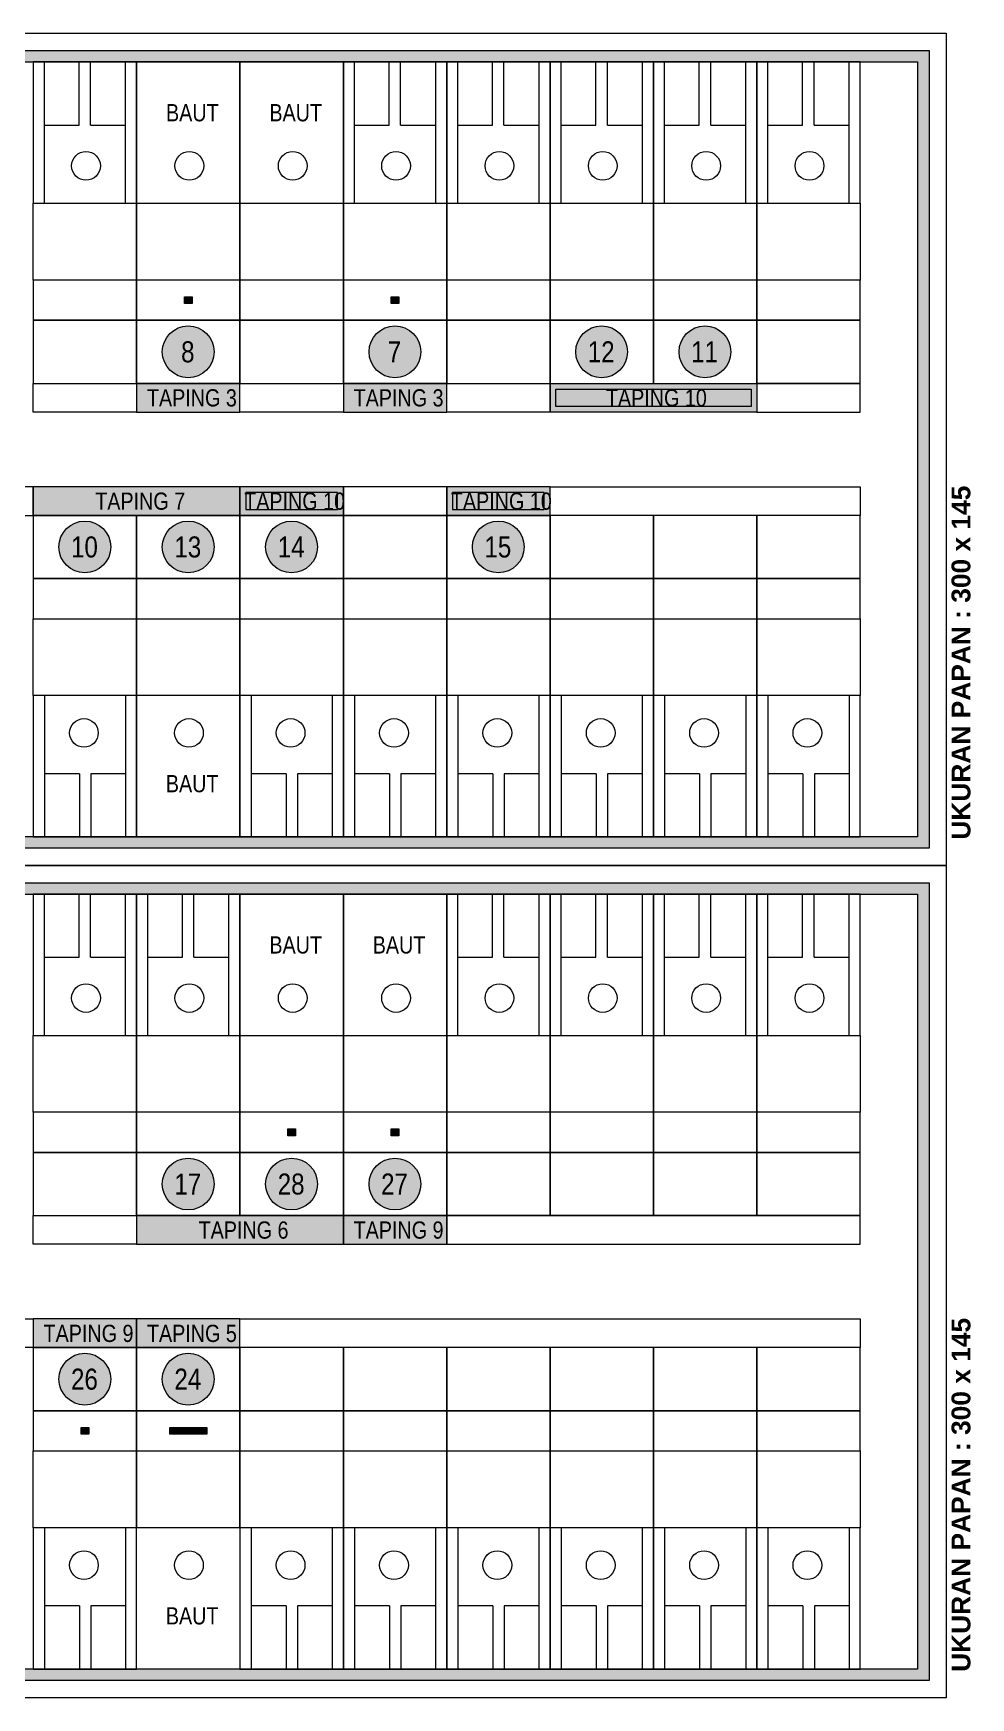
# Model space of a CAD drawing. Extents: x 23087 to 27682, y -101158 to -16840.
# Drawn here: x 27068.8 to 27232.1, y -101158.1 to -100868.1 of the extents above; entities that cross this region are included whole.
import ezdxf
from ezdxf.enums import TextEntityAlignment as Align

# ---------------------------------------------------------------- set-up
doc = ezdxf.new("R2010")
doc.units = 0
doc.header["$LTSCALE"] = 25
doc.header["$MEASUREMENT"] = 0
doc.layers.get('0').update_dxf_attribs({"linetype": 'CONTINUOUS'})
doc.layers.add('PENJEPIT', color=7, linetype='CONTINUOUS')
doc.styles.add('721CNBT-ROM', font='swissc.ttf')
doc.styles.add('SWIS', font='swissc.ttf')
doc.styles.add('TNR-REG', font='times.ttf')

msp = doc.modelspace()

# ---------------------------------------------------------------- hatches: boundary and pattern name
at = {"lineweight": 5, "true_color": 0xfb9d05}
h = msp.add_hatch(color=30, dxfattribs=at)
h.paths.add_polyline_path([(26930.82, -100871.1), (27224.82, -100871.1), (27224.82, -101010.1), (26930.82, -101010.1)])
h.paths.add_polyline_path([(26932.82, -100873.1), (27222.82, -100873.1), (27222.82, -101008.1), (26932.82, -101008.1)], flags=16)
at = {"lineweight": 5, "true_color": 0x66ffff}
for points in [[(27095.17, -100914), (27096.47, -100914), (27096.47, -100915.2), (27095.17, -100915.2)], [(27131.17, -100914), (27132.47, -100914), (27132.47, -100915.2), (27131.17, -100915.2)], [(27104.82, -100929.1), (27086.82, -100929.1), (27086.82, -100934.1), (27104.82, -100934.1)], [(27140.82, -100929.1), (27122.82, -100929.1), (27122.82, -100934.1), (27140.82, -100934.1)], [(27113.18, -101059), (27114.47, -101059), (27114.47, -101060.2), (27113.18, -101060.2)], [(27131.17, -101059), (27132.47, -101059), (27132.47, -101060.2), (27131.17, -101060.2)], [(27077.18, -101111), (27078.47, -101111), (27078.47, -101112.2), (27077.18, -101112.2)], [(27092.59, -101111), (27093.88, -101111), (27093.88, -101112.2), (27092.59, -101112.2)], [(27093.88, -101111), (27095.18, -101111), (27095.18, -101112.2), (27093.88, -101112.2)], [(27095.18, -101111), (27096.47, -101111), (27096.47, -101112.2), (27095.18, -101112.2)], [(27096.47, -101111), (27097.76, -101111), (27097.76, -101112.2), (27096.47, -101112.2)], [(27097.76, -101111), (27099.05, -101111), (27099.05, -101112.2), (27097.76, -101112.2)]]:
    msp.add_hatch(color=131, dxfattribs=at).paths.add_polyline_path(points)
at = {"lineweight": 5, "true_color": 0xff99cc}
h = msp.add_hatch(color=231, dxfattribs=at)
edge = h.paths.add_edge_path()
edge.add_arc((27095.8, -100923.6), 4.51, 0, 360)
at = {"lineweight": 5, "true_color": 0xffff99}
h = msp.add_hatch(color=51, dxfattribs=at)
edge = h.paths.add_edge_path()
edge.add_arc((27131.8, -100923.6), 4.51, 0, 360)
at = {"lineweight": 5, "true_color": 0xfb9d05}
h = msp.add_hatch(color=30, dxfattribs=at)
edge = h.paths.add_edge_path()
edge.add_arc((27167.8, -100923.6), 4.51, 0, 360)
at = {"lineweight": 5, "true_color": 0xb4ff00}
h = msp.add_hatch(color=60, dxfattribs=at)
edge = h.paths.add_edge_path()
edge.add_arc((27185.8, -100923.6), 4.51, 0, 360)
at = {"lineweight": 5, "true_color": 0xccffcc}
for points in [[(27194.82, -100934.1), (27158.82, -100934.1), (27158.82, -100929.1), (27194.82, -100929.1)], [(27122.82, -100947.1), (27104.82, -100947.1), (27104.82, -100952.1), (27122.82, -100952.1)], [(27158.82, -100947.1), (27140.82, -100947.1), (27140.82, -100952.1), (27158.82, -100952.1)]]:
    msp.add_hatch(color=254, dxfattribs=at).paths.add_polyline_path(points)
at = {"lineweight": 5, "true_color": 0xffffff}
for points in [[(27193.82, -100933.1), (27159.82, -100933.1), (27159.82, -100930.1), (27193.82, -100930.1)], [(27121.82, -100948.1), (27105.82, -100948.1), (27105.82, -100951.1), (27121.82, -100951.1)], [(27157.82, -100948.1), (27141.82, -100948.1), (27141.82, -100951.1), (27157.82, -100951.1)]]:
    msp.add_hatch(color=7, dxfattribs=at).paths.add_polyline_path(points)
at = {"lineweight": 5, "true_color": 0xfb9d05}
msp.add_hatch(color=30, dxfattribs=at).paths.add_polyline_path([(27104.82, -100947.1), (27068.82, -100947.1), (27068.82, -100952.1), (27104.82, -100952.1)])
at = {"lineweight": 5, "true_color": 0xff99cc}
h = msp.add_hatch(color=231, dxfattribs=at)
edge = h.paths.add_edge_path()
edge.add_arc((27077.8, -100957.6), 4.51, 0, 360)
h = msp.add_hatch(color=231, dxfattribs=at)
edge = h.paths.add_edge_path()
edge.add_arc((27095.8, -100957.6), 4.51, 0, 360)
h = msp.add_hatch(color=231, dxfattribs=at)
edge = h.paths.add_edge_path()
edge.add_arc((27113.8, -100957.6), 4.51, 0, 360)
h = msp.add_hatch(color=231, dxfattribs=at)
edge = h.paths.add_edge_path()
edge.add_arc((27149.8, -100957.6), 4.51, 0, 360)
at = {"lineweight": 5, "true_color": 0xfb9d05}
h = msp.add_hatch(color=30, dxfattribs=at)
h.paths.add_polyline_path([(26930.82, -101016.1), (27224.82, -101016.1), (27224.82, -101155.1), (26930.82, -101155.1)])
h.paths.add_polyline_path([(26932.82, -101018.1), (27222.82, -101018.1), (27222.82, -101153.1), (26932.82, -101153.1)], flags=16)
at = {"lineweight": 5, "true_color": 0xccffcc}
h = msp.add_hatch(color=254, dxfattribs=at)
edge = h.paths.add_edge_path()
edge.add_arc((27095.8, -101068.6), 4.51, 0, 360)
at = {"lineweight": 5, "true_color": 0xff99cc}
h = msp.add_hatch(color=231, dxfattribs=at)
edge = h.paths.add_edge_path()
edge.add_arc((27113.8, -101068.6), 4.51, 0, 360)
h = msp.add_hatch(color=231, dxfattribs=at)
edge = h.paths.add_edge_path()
edge.add_arc((27131.8, -101068.6), 4.51, 0, 360)
msp.add_hatch(color=231, dxfattribs=at).paths.add_polyline_path([(27122.82, -101074.1), (27086.82, -101074.1), (27086.82, -101079.1), (27122.82, -101079.1)])
at = {"lineweight": 5, "true_color": 0xffcc99}
for points in [[(27140.82, -101074.1), (27122.82, -101074.1), (27122.82, -101079.1), (27140.82, -101079.1)], [(27086.82, -101092.1), (27068.82, -101092.1), (27068.82, -101097.1), (27086.82, -101097.1)]]:
    msp.add_hatch(color=31, dxfattribs=at).paths.add_polyline_path(points)
at = {"lineweight": 5, "true_color": 0xffff99}
msp.add_hatch(color=51, dxfattribs=at).paths.add_polyline_path([(27104.82, -101092.1), (27086.82, -101092.1), (27086.82, -101097.1), (27104.82, -101097.1)])
at = {"lineweight": 5, "true_color": 0xccffcc}
h = msp.add_hatch(color=254, dxfattribs=at)
edge = h.paths.add_edge_path()
edge.add_arc((27077.8, -101102.6), 4.51, 0, 360)
at = {"lineweight": 5, "true_color": 0xff99cc}
h = msp.add_hatch(color=231, dxfattribs=at)
edge = h.paths.add_edge_path()
edge.add_arc((27095.8, -101102.6), 4.51, 0, 360)

# ---------------------------------------------------------------- linework, layer by layer
at = {"lineweight": 5}
for points in [[(26927.82, -100868.1), (27227.82, -100868.1), (27227.82, -101013.1), (26927.82, -101013.1)], [(26930.82, -100871.1), (27224.82, -100871.1), (27224.82, -101010.1), (26930.82, -101010.1)], [(26932.82, -100873.1), (27222.82, -100873.1), (27222.82, -101008.1), (26932.82, -101008.1)], [(27068.82, -100897.7), (27086.82, -100897.7), (27086.82, -100911.1), (27068.82, -100911.1)], [(27086.82, -100897.7), (27104.82, -100897.7), (27104.82, -100911.1), (27086.82, -100911.1)], [(27104.82, -100897.7), (27122.82, -100897.7), (27122.82, -100911.1), (27104.82, -100911.1)], [(27122.82, -100897.7), (27140.82, -100897.7), (27140.82, -100911.1), (27122.82, -100911.1)], [(27140.82, -100897.7), (27158.82, -100897.7), (27158.82, -100911.1), (27140.82, -100911.1)], [(27158.82, -100897.7), (27176.82, -100897.7), (27176.82, -100911.1), (27158.82, -100911.1)], [(27176.82, -100897.7), (27194.82, -100897.7), (27194.82, -100911.1), (27176.82, -100911.1)], [(27194.82, -100897.7), (27212.82, -100897.7), (27212.82, -100911.1), (27194.82, -100911.1)], [(27095.17, -100914), (27096.47, -100914), (27096.47, -100915.2), (27095.17, -100915.2)], [(27131.17, -100914), (27132.47, -100914), (27132.47, -100915.2), (27131.17, -100915.2)], [(27068.82, -100929.1), (27086.82, -100929.1), (27086.82, -100918.1), (27068.82, -100918.1)], [(27086.82, -100929.1), (27104.82, -100929.1), (27104.82, -100918.1), (27086.82, -100918.1)], [(27104.82, -100929.1), (27122.82, -100929.1), (27122.82, -100918.1), (27104.82, -100918.1)], [(27122.82, -100929.1), (27140.82, -100929.1), (27140.82, -100918.1), (27122.82, -100918.1)], [(27140.82, -100929.1), (27158.82, -100929.1), (27158.82, -100918.1), (27140.82, -100918.1)], [(27158.82, -100929.1), (27176.82, -100929.1), (27176.82, -100918.1), (27158.82, -100918.1)], [(27176.82, -100929.1), (27194.82, -100929.1), (27194.82, -100918.1), (27176.82, -100918.1)], [(27194.82, -100929.1), (27212.82, -100929.1), (27212.82, -100918.1), (27194.82, -100918.1)], [(27086.82, -100934.1), (27068.82, -100934.1), (27068.82, -100929.1), (27086.82, -100929.1)], [(27104.82, -100929.1), (27086.82, -100929.1), (27086.82, -100934.1), (27104.82, -100934.1)], [(27122.82, -100934.1), (27104.82, -100934.1), (27104.82, -100929.1), (27122.82, -100929.1)], [(27140.82, -100929.1), (27122.82, -100929.1), (27122.82, -100934.1), (27140.82, -100934.1)], [(27158.82, -100934.1), (27140.82, -100934.1), (27140.82, -100929.1), (27158.82, -100929.1)], [(27194.82, -100934.1), (27158.82, -100934.1), (27158.82, -100929.1), (27194.82, -100929.1)], [(27193.82, -100933.1), (27159.82, -100933.1), (27159.82, -100930.1), (27193.82, -100930.1)], [(27212.82, -100929.1), (27194.82, -100929.1), (27194.82, -100934.1), (27212.82, -100934.1)], [(27068.82, -100947.1), (27050.82, -100947.1), (27050.82, -100952.1), (27068.82, -100952.1)], [(27104.82, -100947.1), (27068.82, -100947.1), (27068.82, -100952.1), (27104.82, -100952.1)], [(27122.82, -100947.1), (27104.82, -100947.1), (27104.82, -100952.1), (27122.82, -100952.1)], [(27121.82, -100948.1), (27105.82, -100948.1), (27105.82, -100951.1), (27121.82, -100951.1)], [(27140.82, -100947.1), (27122.82, -100947.1), (27122.82, -100952.1), (27140.82, -100952.1)], [(27158.82, -100947.1), (27140.82, -100947.1), (27140.82, -100952.1), (27158.82, -100952.1)], [(27157.82, -100948.1), (27141.82, -100948.1), (27141.82, -100951.1), (27157.82, -100951.1)], [(27212.82, -100952.1), (27158.82, -100952.1), (27158.82, -100947.1), (27212.82, -100947.1)], [(27086.82, -100952.1), (27068.82, -100952.1), (27068.82, -100963.1), (27086.82, -100963.1)], [(27104.82, -100952.1), (27086.82, -100952.1), (27086.82, -100963.1), (27104.82, -100963.1)], [(27122.82, -100952.1), (27104.82, -100952.1), (27104.82, -100963.1), (27122.82, -100963.1)], [(27140.82, -100952.1), (27122.82, -100952.1), (27122.82, -100963.1), (27140.82, -100963.1)], [(27158.82, -100952.1), (27140.82, -100952.1), (27140.82, -100963.1), (27158.82, -100963.1)], [(27176.82, -100952.1), (27158.82, -100952.1), (27158.82, -100963.1), (27176.82, -100963.1)], [(27194.82, -100952.1), (27176.82, -100952.1), (27176.82, -100963.1), (27194.82, -100963.1)], [(27212.82, -100952.1), (27194.82, -100952.1), (27194.82, -100963.1), (27212.82, -100963.1)], [(27086.82, -100983.5), (27068.82, -100983.5), (27068.82, -100970.1), (27086.82, -100970.1)], [(27104.82, -100983.5), (27086.82, -100983.5), (27086.82, -100970.1), (27104.82, -100970.1)], [(27122.82, -100983.5), (27104.82, -100983.5), (27104.82, -100970.1), (27122.82, -100970.1)], [(27140.82, -100983.5), (27122.82, -100983.5), (27122.82, -100970.1), (27140.82, -100970.1)], [(27158.82, -100983.5), (27140.82, -100983.5), (27140.82, -100970.1), (27158.82, -100970.1)], [(27176.82, -100983.5), (27158.82, -100983.5), (27158.82, -100970.1), (27176.82, -100970.1)], [(27194.82, -100983.5), (27176.82, -100983.5), (27176.82, -100970.1), (27194.82, -100970.1)], [(27212.82, -100983.5), (27194.82, -100983.5), (27194.82, -100970.1), (27212.82, -100970.1)], [(26927.82, -101013.1), (27227.82, -101013.1), (27227.82, -101158.1), (26927.82, -101158.1)], [(26930.82, -101016.1), (27224.82, -101016.1), (27224.82, -101155.1), (26930.82, -101155.1)], [(26932.82, -101018.1), (27222.82, -101018.1), (27222.82, -101153.1), (26932.82, -101153.1)], [(27068.82, -101042.7), (27086.82, -101042.7), (27086.82, -101056.1), (27068.82, -101056.1)], [(27086.82, -101042.7), (27104.82, -101042.7), (27104.82, -101056.1), (27086.82, -101056.1)], [(27104.82, -101042.7), (27122.82, -101042.7), (27122.82, -101056.1), (27104.82, -101056.1)], [(27122.82, -101042.7), (27140.82, -101042.7), (27140.82, -101056.1), (27122.82, -101056.1)], [(27140.82, -101042.7), (27158.82, -101042.7), (27158.82, -101056.1), (27140.82, -101056.1)], [(27158.82, -101042.7), (27176.82, -101042.7), (27176.82, -101056.1), (27158.82, -101056.1)], [(27176.82, -101042.7), (27194.82, -101042.7), (27194.82, -101056.1), (27176.82, -101056.1)], [(27194.82, -101042.7), (27212.82, -101042.7), (27212.82, -101056.1), (27194.82, -101056.1)], [(27113.18, -101059), (27114.47, -101059), (27114.47, -101060.2), (27113.18, -101060.2)], [(27131.17, -101059), (27132.47, -101059), (27132.47, -101060.2), (27131.17, -101060.2)], [(27068.82, -101074.1), (27086.82, -101074.1), (27086.82, -101063.1), (27068.82, -101063.1)], [(27086.82, -101074.1), (27104.82, -101074.1), (27104.82, -101063.1), (27086.82, -101063.1)], [(27104.82, -101074.1), (27122.82, -101074.1), (27122.82, -101063.1), (27104.82, -101063.1)], [(27122.82, -101074.1), (27140.82, -101074.1), (27140.82, -101063.1), (27122.82, -101063.1)], [(27140.82, -101074.1), (27158.82, -101074.1), (27158.82, -101063.1), (27140.82, -101063.1)], [(27158.82, -101074.1), (27176.82, -101074.1), (27176.82, -101063.1), (27158.82, -101063.1)], [(27176.82, -101074.1), (27194.82, -101074.1), (27194.82, -101063.1), (27176.82, -101063.1)], [(27194.82, -101074.1), (27212.82, -101074.1), (27212.82, -101063.1), (27194.82, -101063.1)], [(27086.82, -101079.1), (27068.82, -101079.1), (27068.82, -101074.1), (27086.82, -101074.1)], [(27122.82, -101074.1), (27086.82, -101074.1), (27086.82, -101079.1), (27122.82, -101079.1)], [(27140.82, -101074.1), (27122.82, -101074.1), (27122.82, -101079.1), (27140.82, -101079.1)], [(27212.82, -101074.1), (27140.82, -101074.1), (27140.82, -101079.1), (27212.82, -101079.1)], [(27068.82, -101097.1), (27050.82, -101097.1), (27050.82, -101092.1), (27068.82, -101092.1)], [(27086.82, -101092.1), (27068.82, -101092.1), (27068.82, -101097.1), (27086.82, -101097.1)], [(27104.82, -101092.1), (27086.82, -101092.1), (27086.82, -101097.1), (27104.82, -101097.1)], [(27212.82, -101097.1), (27104.82, -101097.1), (27104.82, -101092.1), (27212.82, -101092.1)], [(27086.82, -101097.1), (27068.82, -101097.1), (27068.82, -101108.1), (27086.82, -101108.1)], [(27104.82, -101097.1), (27086.82, -101097.1), (27086.82, -101108.1), (27104.82, -101108.1)], [(27122.82, -101097.1), (27104.82, -101097.1), (27104.82, -101108.1), (27122.82, -101108.1)], [(27140.82, -101097.1), (27122.82, -101097.1), (27122.82, -101108.1), (27140.82, -101108.1)], [(27158.82, -101097.1), (27140.82, -101097.1), (27140.82, -101108.1), (27158.82, -101108.1)], [(27176.82, -101097.1), (27158.82, -101097.1), (27158.82, -101108.1), (27176.82, -101108.1)], [(27194.82, -101097.1), (27176.82, -101097.1), (27176.82, -101108.1), (27194.82, -101108.1)], [(27212.82, -101097.1), (27194.82, -101097.1), (27194.82, -101108.1), (27212.82, -101108.1)], [(27077.18, -101111), (27078.47, -101111), (27078.47, -101112.2), (27077.18, -101112.2)], [(27092.59, -101111), (27093.88, -101111), (27093.88, -101112.2), (27092.59, -101112.2)], [(27093.88, -101111), (27095.18, -101111), (27095.18, -101112.2), (27093.88, -101112.2)], [(27095.18, -101111), (27096.47, -101111), (27096.47, -101112.2), (27095.18, -101112.2)], [(27096.47, -101111), (27097.76, -101111), (27097.76, -101112.2), (27096.47, -101112.2)], [(27097.76, -101111), (27099.05, -101111), (27099.05, -101112.2), (27097.76, -101112.2)], [(27086.82, -101128.5), (27068.82, -101128.5), (27068.82, -101115.1), (27086.82, -101115.1)], [(27104.82, -101128.5), (27086.82, -101128.5), (27086.82, -101115.1), (27104.82, -101115.1)], [(27122.82, -101128.5), (27104.82, -101128.5), (27104.82, -101115.1), (27122.82, -101115.1)], [(27140.82, -101128.5), (27122.82, -101128.5), (27122.82, -101115.1), (27140.82, -101115.1)], [(27158.82, -101128.5), (27140.82, -101128.5), (27140.82, -101115.1), (27158.82, -101115.1)], [(27176.82, -101128.5), (27158.82, -101128.5), (27158.82, -101115.1), (27176.82, -101115.1)], [(27194.82, -101128.5), (27176.82, -101128.5), (27176.82, -101115.1), (27194.82, -101115.1)], [(27212.82, -101128.5), (27194.82, -101128.5), (27194.82, -101115.1), (27212.82, -101115.1)]]:
    msp.add_lwpolyline(points, close=True, dxfattribs=at)
at = {"color": 0, "linetype": 'ByBlock', "lineweight": 5}
for points in [[(27068.82, -100918.1), (27086.82, -100918.1), (27086.82, -100911.1), (27068.82, -100911.1)], [(27086.82, -100918.1), (27104.82, -100918.1), (27104.82, -100911.1), (27086.82, -100911.1)], [(27104.82, -100918.1), (27122.82, -100918.1), (27122.82, -100911.1), (27104.82, -100911.1)], [(27122.82, -100918.1), (27140.82, -100918.1), (27140.82, -100911.1), (27122.82, -100911.1)], [(27140.82, -100918.1), (27158.82, -100918.1), (27158.82, -100911.1), (27140.82, -100911.1)], [(27158.82, -100918.1), (27176.82, -100918.1), (27176.82, -100911.1), (27158.82, -100911.1)], [(27176.82, -100918.1), (27194.82, -100918.1), (27194.82, -100911.1), (27176.82, -100911.1)], [(27194.82, -100918.1), (27212.82, -100918.1), (27212.82, -100911.1), (27194.82, -100911.1)], [(27086.82, -100963.1), (27068.82, -100963.1), (27068.82, -100970.1), (27086.82, -100970.1)], [(27104.82, -100963.1), (27086.82, -100963.1), (27086.82, -100970.1), (27104.82, -100970.1)], [(27122.82, -100963.1), (27104.82, -100963.1), (27104.82, -100970.1), (27122.82, -100970.1)], [(27140.82, -100963.1), (27122.82, -100963.1), (27122.82, -100970.1), (27140.82, -100970.1)], [(27158.82, -100963.1), (27140.82, -100963.1), (27140.82, -100970.1), (27158.82, -100970.1)], [(27176.82, -100963.1), (27158.82, -100963.1), (27158.82, -100970.1), (27176.82, -100970.1)], [(27194.82, -100963.1), (27176.82, -100963.1), (27176.82, -100970.1), (27194.82, -100970.1)], [(27212.82, -100963.1), (27194.82, -100963.1), (27194.82, -100970.1), (27212.82, -100970.1)], [(27068.82, -101063.1), (27086.82, -101063.1), (27086.82, -101056.1), (27068.82, -101056.1)], [(27086.82, -101063.1), (27104.82, -101063.1), (27104.82, -101056.1), (27086.82, -101056.1)], [(27104.82, -101063.1), (27122.82, -101063.1), (27122.82, -101056.1), (27104.82, -101056.1)], [(27122.82, -101063.1), (27140.82, -101063.1), (27140.82, -101056.1), (27122.82, -101056.1)], [(27140.82, -101063.1), (27158.82, -101063.1), (27158.82, -101056.1), (27140.82, -101056.1)], [(27158.82, -101063.1), (27176.82, -101063.1), (27176.82, -101056.1), (27158.82, -101056.1)], [(27176.82, -101063.1), (27194.82, -101063.1), (27194.82, -101056.1), (27176.82, -101056.1)], [(27194.82, -101063.1), (27212.82, -101063.1), (27212.82, -101056.1), (27194.82, -101056.1)], [(27086.82, -101108.1), (27068.82, -101108.1), (27068.82, -101115.1), (27086.82, -101115.1)], [(27104.82, -101108.1), (27086.82, -101108.1), (27086.82, -101115.1), (27104.82, -101115.1)], [(27122.82, -101108.1), (27104.82, -101108.1), (27104.82, -101115.1), (27122.82, -101115.1)], [(27140.82, -101108.1), (27122.82, -101108.1), (27122.82, -101115.1), (27140.82, -101115.1)], [(27158.82, -101108.1), (27140.82, -101108.1), (27140.82, -101115.1), (27158.82, -101115.1)], [(27176.82, -101108.1), (27158.82, -101108.1), (27158.82, -101115.1), (27176.82, -101115.1)], [(27194.82, -101108.1), (27176.82, -101108.1), (27176.82, -101115.1), (27194.82, -101115.1)], [(27212.82, -101108.1), (27194.82, -101108.1), (27194.82, -101115.1), (27212.82, -101115.1)]]:
    msp.add_lwpolyline(points, close=True, dxfattribs=at)
at = {"color": 160, "lineweight": 5}
for centre in [(27096, -100891.2), (27114, -100891.2), (27132, -100891.2), (27168, -100891.2), (27204, -100891.2), (27077.64, -100990), (27095.93, -100990), (27113.64, -100990), (27149.64, -100990), (27185.64, -100990), (27096, -101036.2), (27114, -101036.2), (27132, -101036.2), (27168, -101036.2), (27204, -101036.2), (27077.64, -101135), (27095.93, -101135), (27113.64, -101135), (27149.64, -101135), (27185.64, -101135)]:
    msp.add_circle(centre, 2.5, dxfattribs=at)
at = {"lineweight": 5}
for centre in [(27095.8, -100923.6), (27131.8, -100923.6), (27167.8, -100923.6), (27185.8, -100923.6), (27077.8, -100957.6), (27095.8, -100957.6), (27113.8, -100957.6), (27149.8, -100957.6), (27095.8, -101068.6), (27113.8, -101068.6), (27131.8, -101068.6), (27077.8, -101102.6), (27095.8, -101102.6)]:
    msp.add_circle(centre, 4.51, dxfattribs=at)
at = {"layer": 'PENJEPIT', "color": 160, "lineweight": 5}
for p, q in [((27076.8, -100884.1), (27076.8, -100873.1)), ((27078.8, -100884.1), (27078.8, -100873.1)), ((27130.8, -100884.1), (27130.8, -100873.1)), ((27132.8, -100884.1), (27132.8, -100873.1)), ((27148.8, -100884.1), (27148.8, -100873.1)), ((27150.8, -100884.1), (27150.8, -100873.1)), ((27166.8, -100884.1), (27166.8, -100873.1)), ((27168.8, -100884.1), (27168.8, -100873.1)), ((27184.8, -100884.1), (27184.8, -100873.1)), ((27186.8, -100884.1), (27186.8, -100873.1)), ((27202.8, -100884.1), (27202.8, -100873.1)), ((27204.8, -100884.1), (27204.8, -100873.1)), ((27070.7, -100884.1), (27076.8, -100884.1)), ((27078.8, -100884.1), (27084.9, -100884.1)), ((27124.7, -100884.1), (27130.8, -100884.1)), ((27132.8, -100884.1), (27138.9, -100884.1)), ((27142.7, -100884.1), (27148.8, -100884.1)), ((27150.8, -100884.1), (27156.9, -100884.1)), ((27160.7, -100884.1), (27166.8, -100884.1)), ((27168.8, -100884.1), (27174.9, -100884.1)), ((27178.7, -100884.1), (27184.8, -100884.1)), ((27186.8, -100884.1), (27192.9, -100884.1)), ((27196.7, -100884.1), (27202.8, -100884.1)), ((27204.8, -100884.1), (27210.9, -100884.1)), ((27076.85, -100997.1), (27070.75, -100997.1)), ((27076.85, -100997.1), (27076.85, -101008.1)), ((27078.85, -100997.1), (27078.85, -101008.1)), ((27084.95, -100997.1), (27078.85, -100997.1)), ((27112.85, -100997.1), (27106.75, -100997.1)), ((27112.85, -100997.1), (27112.85, -101008.1)), ((27114.85, -100997.1), (27114.85, -101008.1)), ((27120.95, -100997.1), (27114.85, -100997.1)), ((27130.85, -100997.1), (27124.75, -100997.1)), ((27130.85, -100997.1), (27130.85, -101008.1)), ((27132.85, -100997.1), (27132.85, -101008.1)), ((27138.95, -100997.1), (27132.85, -100997.1)), ((27148.85, -100997.1), (27142.75, -100997.1)), ((27148.85, -100997.1), (27148.85, -101008.1)), ((27150.85, -100997.1), (27150.85, -101008.1)), ((27156.95, -100997.1), (27150.85, -100997.1)), ((27166.85, -100997.1), (27160.75, -100997.1)), ((27166.85, -100997.1), (27166.85, -101008.1)), ((27168.85, -100997.1), (27168.85, -101008.1)), ((27174.95, -100997.1), (27168.85, -100997.1)), ((27184.85, -100997.1), (27178.75, -100997.1)), ((27184.85, -100997.1), (27184.85, -101008.1)), ((27186.85, -100997.1), (27186.85, -101008.1)), ((27192.95, -100997.1), (27186.85, -100997.1)), ((27202.85, -100997.1), (27196.75, -100997.1)), ((27202.85, -100997.1), (27202.85, -101008.1)), ((27204.85, -100997.1), (27204.85, -101008.1)), ((27210.95, -100997.1), (27204.85, -100997.1)), ((27076.8, -101029.1), (27076.8, -101018.1)), ((27078.8, -101029.1), (27078.8, -101018.1)), ((27094.8, -101029.1), (27094.8, -101018.1)), ((27096.8, -101029.1), (27096.8, -101018.1)), ((27148.8, -101029.1), (27148.8, -101018.1)), ((27150.8, -101029.1), (27150.8, -101018.1)), ((27166.8, -101029.1), (27166.8, -101018.1)), ((27168.8, -101029.1), (27168.8, -101018.1)), ((27184.8, -101029.1), (27184.8, -101018.1)), ((27186.8, -101029.1), (27186.8, -101018.1)), ((27202.8, -101029.1), (27202.8, -101018.1)), ((27204.8, -101029.1), (27204.8, -101018.1)), ((27070.7, -101029.1), (27076.8, -101029.1)), ((27078.8, -101029.1), (27084.9, -101029.1)), ((27088.7, -101029.1), (27094.8, -101029.1)), ((27096.8, -101029.1), (27102.9, -101029.1)), ((27142.7, -101029.1), (27148.8, -101029.1)), ((27150.8, -101029.1), (27156.9, -101029.1)), ((27160.7, -101029.1), (27166.8, -101029.1)), ((27168.8, -101029.1), (27174.9, -101029.1)), ((27178.7, -101029.1), (27184.8, -101029.1)), ((27186.8, -101029.1), (27192.9, -101029.1)), ((27196.7, -101029.1), (27202.8, -101029.1)), ((27204.8, -101029.1), (27210.9, -101029.1)), ((27076.85, -101142.1), (27070.75, -101142.1)), ((27076.85, -101142.1), (27076.85, -101153.1)), ((27078.85, -101142.1), (27078.85, -101153.1)), ((27084.95, -101142.1), (27078.85, -101142.1)), ((27112.85, -101142.1), (27106.75, -101142.1)), ((27112.85, -101142.1), (27112.85, -101153.1)), ((27114.85, -101142.1), (27114.85, -101153.1)), ((27120.95, -101142.1), (27114.85, -101142.1)), ((27130.85, -101142.1), (27124.75, -101142.1)), ((27130.85, -101142.1), (27130.85, -101153.1)), ((27132.85, -101142.1), (27132.85, -101153.1)), ((27138.95, -101142.1), (27132.85, -101142.1)), ((27148.85, -101142.1), (27142.75, -101142.1)), ((27148.85, -101142.1), (27148.85, -101153.1)), ((27150.85, -101142.1), (27150.85, -101153.1)), ((27156.95, -101142.1), (27150.85, -101142.1)), ((27166.85, -101142.1), (27160.75, -101142.1)), ((27166.85, -101142.1), (27166.85, -101153.1)), ((27168.85, -101142.1), (27168.85, -101153.1)), ((27174.95, -101142.1), (27168.85, -101142.1)), ((27184.85, -101142.1), (27178.75, -101142.1)), ((27184.85, -101142.1), (27184.85, -101153.1)), ((27186.85, -101142.1), (27186.85, -101153.1)), ((27192.95, -101142.1), (27186.85, -101142.1)), ((27202.85, -101142.1), (27196.75, -101142.1)), ((27202.85, -101142.1), (27202.85, -101153.1)), ((27204.85, -101142.1), (27204.85, -101153.1)), ((27210.95, -101142.1), (27204.85, -101142.1))]:
    msp.add_line(p, q, dxfattribs=at)
at = {"layer": 'PENJEPIT', "color": 0, "linetype": 'ByBlock', "lineweight": 5}
for points in [[(27068.82, -100897.7), (27086.82, -100897.7), (27086.82, -100873.1), (27068.82, -100873.1)], [(27086.82, -100897.7), (27104.82, -100897.7), (27104.82, -100873.1), (27086.82, -100873.1)], [(27104.82, -100897.7), (27122.82, -100897.7), (27122.82, -100873.1), (27104.82, -100873.1)], [(27122.82, -100897.7), (27140.82, -100897.7), (27140.82, -100873.1), (27122.82, -100873.1)], [(27140.82, -100897.7), (27158.82, -100897.7), (27158.82, -100873.1), (27140.82, -100873.1)], [(27158.82, -100897.7), (27176.82, -100897.7), (27176.82, -100873.1), (27158.82, -100873.1)], [(27176.82, -100897.7), (27194.82, -100897.7), (27194.82, -100873.1), (27176.82, -100873.1)], [(27194.82, -100897.7), (27212.82, -100897.7), (27212.82, -100873.1), (27194.82, -100873.1)], [(27086.82, -100983.5), (27068.82, -100983.5), (27068.82, -101008.1), (27086.82, -101008.1)], [(27104.82, -100983.5), (27086.82, -100983.5), (27086.82, -101008.1), (27104.82, -101008.1)], [(27122.82, -100983.5), (27104.82, -100983.5), (27104.82, -101008.1), (27122.82, -101008.1)], [(27140.82, -100983.5), (27122.82, -100983.5), (27122.82, -101008.1), (27140.82, -101008.1)], [(27158.82, -100983.5), (27140.82, -100983.5), (27140.82, -101008.1), (27158.82, -101008.1)], [(27176.82, -100983.5), (27158.82, -100983.5), (27158.82, -101008.1), (27176.82, -101008.1)], [(27194.82, -100983.5), (27176.82, -100983.5), (27176.82, -101008.1), (27194.82, -101008.1)], [(27212.82, -100983.5), (27194.82, -100983.5), (27194.82, -101008.1), (27212.82, -101008.1)], [(27068.82, -101042.7), (27086.82, -101042.7), (27086.82, -101018.1), (27068.82, -101018.1)], [(27086.82, -101042.7), (27104.82, -101042.7), (27104.82, -101018.1), (27086.82, -101018.1)], [(27104.82, -101042.7), (27122.82, -101042.7), (27122.82, -101018.1), (27104.82, -101018.1)], [(27122.82, -101042.7), (27140.82, -101042.7), (27140.82, -101018.1), (27122.82, -101018.1)], [(27140.82, -101042.7), (27158.82, -101042.7), (27158.82, -101018.1), (27140.82, -101018.1)], [(27158.82, -101042.7), (27176.82, -101042.7), (27176.82, -101018.1), (27158.82, -101018.1)], [(27176.82, -101042.7), (27194.82, -101042.7), (27194.82, -101018.1), (27176.82, -101018.1)], [(27194.82, -101042.7), (27212.82, -101042.7), (27212.82, -101018.1), (27194.82, -101018.1)], [(27086.82, -101128.5), (27068.82, -101128.5), (27068.82, -101153.1), (27086.82, -101153.1)], [(27122.82, -101128.5), (27104.82, -101128.5), (27104.82, -101153.1), (27122.82, -101153.1)], [(27140.82, -101128.5), (27122.82, -101128.5), (27122.82, -101153.1), (27140.82, -101153.1)], [(27158.82, -101128.5), (27140.82, -101128.5), (27140.82, -101153.1), (27158.82, -101153.1)], [(27176.82, -101128.5), (27158.82, -101128.5), (27158.82, -101153.1), (27176.82, -101153.1)], [(27194.82, -101128.5), (27176.82, -101128.5), (27176.82, -101153.1), (27194.82, -101153.1)], [(27212.82, -101128.5), (27194.82, -101128.5), (27194.82, -101153.1), (27212.82, -101153.1)]]:
    msp.add_lwpolyline(points, close=True, dxfattribs=at)
at = {"layer": 'PENJEPIT', "color": 160, "lineweight": 5}
for points in [[(27070.7, -100897.7), (27084.9, -100897.7), (27084.9, -100873.1), (27070.7, -100873.1)], [(27124.7, -100897.7), (27138.9, -100897.7), (27138.9, -100873.1), (27124.7, -100873.1)], [(27142.7, -100897.7), (27156.9, -100897.7), (27156.9, -100873.1), (27142.7, -100873.1)], [(27160.7, -100897.7), (27174.9, -100897.7), (27174.9, -100873.1), (27160.7, -100873.1)], [(27178.7, -100897.7), (27192.9, -100897.7), (27192.9, -100873.1), (27178.7, -100873.1)], [(27196.7, -100897.7), (27210.9, -100897.7), (27210.9, -100873.1), (27196.7, -100873.1)], [(27084.95, -100983.5), (27070.75, -100983.5), (27070.75, -101008.1), (27084.95, -101008.1)], [(27120.95, -100983.5), (27106.75, -100983.5), (27106.75, -101008.1), (27120.95, -101008.1)], [(27138.95, -100983.5), (27124.75, -100983.5), (27124.75, -101008.1), (27138.95, -101008.1)], [(27156.95, -100983.5), (27142.75, -100983.5), (27142.75, -101008.1), (27156.95, -101008.1)], [(27174.95, -100983.5), (27160.75, -100983.5), (27160.75, -101008.1), (27174.95, -101008.1)], [(27192.95, -100983.5), (27178.75, -100983.5), (27178.75, -101008.1), (27192.95, -101008.1)], [(27210.95, -100983.5), (27196.75, -100983.5), (27196.75, -101008.1), (27210.95, -101008.1)], [(27070.7, -101042.7), (27084.9, -101042.7), (27084.9, -101018.1), (27070.7, -101018.1)], [(27088.7, -101042.7), (27102.9, -101042.7), (27102.9, -101018.1), (27088.7, -101018.1)], [(27142.7, -101042.7), (27156.9, -101042.7), (27156.9, -101018.1), (27142.7, -101018.1)], [(27160.7, -101042.7), (27174.9, -101042.7), (27174.9, -101018.1), (27160.7, -101018.1)], [(27178.7, -101042.7), (27192.9, -101042.7), (27192.9, -101018.1), (27178.7, -101018.1)], [(27196.7, -101042.7), (27210.9, -101042.7), (27210.9, -101018.1), (27196.7, -101018.1)], [(27084.95, -101128.5), (27070.75, -101128.5), (27070.75, -101153.1), (27084.95, -101153.1)], [(27120.95, -101128.5), (27106.75, -101128.5), (27106.75, -101153.1), (27120.95, -101153.1)], [(27138.95, -101128.5), (27124.75, -101128.5), (27124.75, -101153.1), (27138.95, -101153.1)], [(27156.95, -101128.5), (27142.75, -101128.5), (27142.75, -101153.1), (27156.95, -101153.1)], [(27174.95, -101128.5), (27160.75, -101128.5), (27160.75, -101153.1), (27174.95, -101153.1)], [(27192.95, -101128.5), (27178.75, -101128.5), (27178.75, -101153.1), (27192.95, -101153.1)], [(27210.95, -101128.5), (27196.75, -101128.5), (27196.75, -101153.1), (27210.95, -101153.1)]]:
    msp.add_lwpolyline(points, close=True, dxfattribs=at)
for centre in [(27078, -100891.2), (27150, -100891.2), (27186, -100891.2), (27131.64, -100990), (27167.64, -100990), (27203.64, -100990), (27078, -101036.2), (27150, -101036.2), (27186, -101036.2), (27131.64, -101135), (27167.64, -101135), (27203.64, -101135)]:
    msp.add_circle(centre, 2.5, dxfattribs=at)

# ---------------------------------------------------------------- texts
at = {"lineweight": 5, "style": 'SWIS'}
for s, height, p in [('BAUT', 3, (27091.94, -100881.94)), ('BAUT', 3, (27109.94, -100881.94)), ('1', 0.804, (27095.56, -100914.6)), ('1', 0.804, (27131.56, -100914.6)), ('TAPING 3', 3, (27088.61, -100931.62)), ('TAPING 3', 3, (27124.61, -100931.62)), ('TAPING 10', 3, (27168.55, -100931.62)), ('TAPING 7', 3, (27079.61, -100949.62)), ('TAPING 10', 3, (27105.55, -100949.62)), ('TAPING 10', 3, (27141.55, -100949.62)), ('BAUT', 3, (27091.91, -100998.84)), ('BAUT', 3, (27109.94, -101026.94)), ('BAUT', 3, (27127.94, -101026.94)), ('1', 0.804, (27113.56, -101059.6)), ('1', 0.804, (27131.56, -101059.6)), ('TAPING 6', 3, (27097.61, -101076.62)), ('TAPING 9', 3, (27124.61, -101076.62)), ('TAPING 9', 3, (27070.61, -101094.62)), ('TAPING 5', 3, (27088.61, -101094.62)), ('1', 0.804, (27077.56, -101111.6)), ('2', 0.804, (27092.97, -101111.6)), ('3', 0.804, (27094.26, -101111.6)), ('4', 0.804, (27095.56, -101111.6)), ('5', 0.804, (27096.85, -101111.6)), ('6', 0.804, (27098.14, -101111.6)), ('BAUT', 3, (27091.91, -101143.84))]:
    msp.add_text(s, height=height, dxfattribs=at).set_placement(p, align=Align.MIDDLE_LEFT)
at = {"color": 0, "lineweight": 5, "style": '721CNBT-ROM'}
for s, height, p in [('8', 3.67, (27095.73, -100923.6)), ('7', 3.67, (27131.73, -100923.6)), ('12', 3.667, (27167.73, -100923.6)), ('11', 3.667, (27185.73, -100923.6)), ('10', 3.667, (27077.73, -100957.6)), ('13', 3.667, (27095.73, -100957.6)), ('14', 3.667, (27113.73, -100957.6)), ('15', 3.667, (27149.73, -100957.6)), ('17', 3.667, (27095.73, -101068.6)), ('28', 3.667, (27113.73, -101068.6)), ('27', 3.667, (27131.73, -101068.6)), ('26', 3.667, (27077.73, -101102.6)), ('24', 3.667, (27095.73, -101102.6))]:
    msp.add_text(s, height=height, dxfattribs=at).set_placement(p, align=Align.MIDDLE_CENTER)
at = {"color": 0, "lineweight": 5, "char_height": 3.2832, "attachment_point": 5, "rotation": 90, "style": 'TNR-REG'}
for insert in [(27230.41, -100977.76), (27230.41, -101122.76)]:
    msp.add_mtext('{\\fArial|b1|i0|c0|p34;UKURAN PAPAN : 300 x 145 }', dxfattribs=dict(at, insert=insert))

doc.saveas('drawing.dxf')
